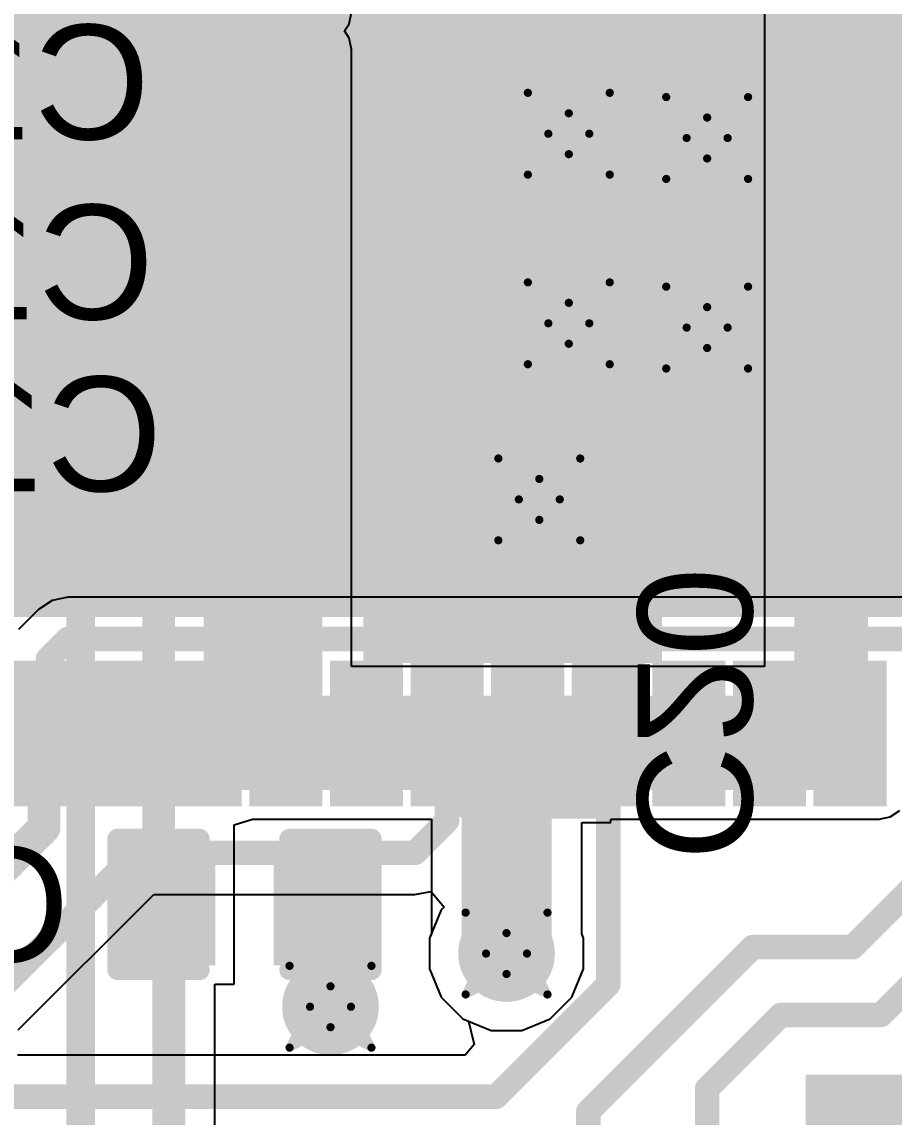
# Model space of a CAD drawing. Header units: inches. Extents: x -8 to 386, y -12 to 64.
# Drawn here: x 4.99 to 10.41, y 1.27 to 8.07 of the extents above; entities that cross this region are included whole.
import ezdxf

# ---------------------------------------------------------------- set-up
doc = ezdxf.new("R2010")
doc.units = ezdxf.units.IN
for name, color, linetype in [('Board_outline', 216, 'Continuous'), ('Bottom Layer', 5, 'Continuous'), ('Bottom Overlay', 54, 'Continuous'), ('Bottom Paste', 16, 'Continuous'), ('Bottom Solder', 6, 'Continuous'), ('Drill Drawing', 1, 'Continuous'), ('Top Layer', 1, 'Continuous'), ('Top Paste', 8, 'Continuous'), ('Top Solder', 216, 'Continuous'), ('Via Holes', 16, 'Continuous')]:
    doc.layers.add(name, color=color, linetype=linetype)
doc.styles.add('Arial', font='', dxfattribs={"height": 0.2})
doc.styles.get('Arial').set_extended_font_data('Arial')

msp = doc.modelspace()

# ---------------------------------------------------------------- hatches: boundary and pattern name
at = {"layer": 'Bottom Layer'}
for points in [[(7.112, 4.0894), (8.9662, 4.0894), (8.9662, 10.9728), (7.112, 10.9728)], [(6.1214, 3.302), (6.858, 3.302), (6.858, 7.8994), (6.1214, 7.8994)], [(6.731, 7.9121), (6.731, 7.2771), (6.2738, 7.2771), (6.2738, 7.9121)], [(7.6708, 7.9121), (7.6708, 7.2771), (7.2136, 7.2771), (7.2136, 7.9121)], [(6.731, 6.8961), (6.731, 6.2611), (6.2738, 6.2611), (6.2738, 6.8961)], [(7.6708, 6.8961), (7.6708, 6.2611), (7.2136, 6.2611), (7.2136, 6.8961)], [(6.731, 5.8801), (6.731, 5.2451), (6.2738, 5.2451), (6.2738, 5.8801)], [(7.6708, 5.8801), (7.6708, 5.2451), (7.2136, 5.2451), (7.2136, 5.8801)], [(7.8359, 4.6736), (8.4709, 4.6736), (8.4709, 4.2164), (7.8359, 4.2164)], [(6.1214, 3.302), (10.3124, 3.302), (10.3124, 3.8862), (6.1214, 3.8862)], [(7.8359, 3.7338), (8.4709, 3.7338), (8.4709, 3.2766), (7.8359, 3.2766)], [(6.1341, 2.9083), (6.1341, 2.2733), (5.6769, 2.2733), (5.6769, 2.9083)], [(7.0739, 2.9083), (7.0739, 2.2733), (6.6167, 2.2733), (6.6167, 2.9083)]]:
    msp.add_hatch(color=5, dxfattribs=at).paths.add_polyline_path(points)
h = msp.add_hatch(color=5, dxfattribs=at)
edge = h.paths.add_edge_path()
edge.add_arc((8.3873, 7.3756), 0.3, 0, 360)
h = msp.add_hatch(color=5, dxfattribs=at)
edge = h.paths.add_edge_path()
edge.add_arc((9.2456, 7.3491), 0.3, 0, 360)
h = msp.add_hatch(color=5, dxfattribs=at)
edge = h.paths.add_edge_path()
edge.add_arc((8.3873, 6.1987), 0.3, 0, 360)
h = msp.add_hatch(color=5, dxfattribs=at)
edge = h.paths.add_edge_path()
edge.add_arc((9.2456, 6.1722), 0.3, 0, 360)
h = msp.add_hatch(color=5, dxfattribs=at)
edge = h.paths.add_edge_path()
edge.add_arc((8.2042, 5.1054), 0.3, 0, 360)
h = msp.add_hatch(color=5, dxfattribs=at)
edge = h.paths.add_edge_path()
edge.add_arc((8.001, 2.286), 0.3, 0, 360)
h = msp.add_hatch(color=5, dxfattribs=at)
edge = h.paths.add_edge_path()
edge.add_arc((6.9088, 1.9558), 0.3, 0, 360)
at = {"layer": 'Bottom Paste'}
for points in [[(6.731, 7.9121), (6.731, 7.2771), (6.2738, 7.2771), (6.2738, 7.9121)], [(7.6708, 7.9121), (7.6708, 7.2771), (7.2136, 7.2771), (7.2136, 7.9121)], [(6.731, 6.8961), (6.731, 6.2611), (6.2738, 6.2611), (6.2738, 6.8961)], [(7.6708, 6.8961), (7.6708, 6.2611), (7.2136, 6.2611), (7.2136, 6.8961)], [(6.731, 5.8801), (6.731, 5.2451), (6.2738, 5.2451), (6.2738, 5.8801)], [(7.6708, 5.8801), (7.6708, 5.2451), (7.2136, 5.2451), (7.2136, 5.8801)], [(7.8359, 4.6736), (8.4709, 4.6736), (8.4709, 4.2164), (7.8359, 4.2164)], [(7.8359, 3.7338), (8.4709, 3.7338), (8.4709, 3.2766), (7.8359, 3.2766)], [(6.1341, 2.9083), (6.1341, 2.2733), (5.6769, 2.2733), (5.6769, 2.9083)], [(7.0739, 2.9083), (7.0739, 2.2733), (6.6167, 2.2733), (6.6167, 2.9083)]]:
    msp.add_hatch(color=16, dxfattribs=at).paths.add_polyline_path(points)
at = {"layer": 'Bottom Solder'}
for points in [[(6.791, 7.9721), (6.791, 7.2171), (6.2138, 7.2171), (6.2138, 7.9721)], [(7.7308, 7.9721), (7.7308, 7.2171), (7.1536, 7.2171), (7.1536, 7.9721)], [(6.791, 6.9561), (6.791, 6.2011), (6.2138, 6.2011), (6.2138, 6.9561)], [(7.7308, 6.9561), (7.7308, 6.2011), (7.1536, 6.2011), (7.1536, 6.9561)], [(6.791, 5.9401), (6.791, 5.1851), (6.2138, 5.1851), (6.2138, 5.9401)], [(7.7308, 5.9401), (7.7308, 5.1851), (7.1536, 5.1851), (7.1536, 5.9401)], [(7.7759, 4.7336), (8.5309, 4.7336), (8.5309, 4.1564), (7.7759, 4.1564)], [(7.7759, 3.7938), (8.5309, 3.7938), (8.5309, 3.2166), (7.7759, 3.2166)], [(6.1941, 2.9683), (6.1941, 2.2133), (5.6169, 2.2133), (5.6169, 2.9683)], [(7.1339, 2.9683), (7.1339, 2.2133), (6.5567, 2.2133), (6.5567, 2.9683)]]:
    msp.add_hatch(color=6, dxfattribs=at).paths.add_polyline_path(points)
at = {"layer": 'Top Layer'}
for points in [[(11.957, 4.4768), (4.807, 4.4768), (4.807, 11.6268), (11.957, 11.6268)], [(5.257, 4.0018), (5.257, 3.3018), (5.007, 3.3018), (5.007, 4.0018)], [(5.757, 4.0018), (5.757, 3.3018), (5.507, 3.3018), (5.507, 4.0018)], [(6.257, 4.0018), (6.257, 3.3018), (6.007, 3.3018), (6.007, 4.0018)], [(6.757, 4.0018), (6.757, 3.3018), (6.507, 3.3018), (6.507, 4.0018)], [(7.257, 4.0018), (7.257, 3.3018), (7.007, 3.3018), (7.007, 4.0018)], [(7.757, 4.0018), (7.757, 3.3018), (7.507, 3.3018), (7.507, 4.0018)], [(8.257, 4.0018), (8.257, 3.3018), (8.007, 3.3018), (8.007, 4.0018)], [(8.757, 4.0018), (8.757, 3.3018), (8.507, 3.3018), (8.507, 4.0018)], [(9.257, 4.0018), (9.257, 3.3018), (9.007, 3.3018), (9.007, 4.0018)], [(9.757, 4.0018), (9.757, 3.3018), (9.507, 3.3018), (9.507, 4.0018)], [(10.257, 4.0018), (10.257, 3.3018), (10.007, 3.3018), (10.007, 4.0018)], [(10.9594, -0.3666), (9.9594, -0.3666), (9.9594, 1.4334), (10.9594, 1.4334)]]:
    msp.add_hatch(color=1, dxfattribs=at).paths.add_polyline_path(points)
h = msp.add_hatch(color=1, dxfattribs=at)
edge = h.paths.add_edge_path()
edge.add_arc((8.3873, 7.3756), 0.3, 0, 360)
h = msp.add_hatch(color=1, dxfattribs=at)
edge = h.paths.add_edge_path()
edge.add_arc((9.2456, 7.3491), 0.3, 0, 360)
h = msp.add_hatch(color=1, dxfattribs=at)
edge = h.paths.add_edge_path()
edge.add_arc((8.3873, 6.1987), 0.3, 0, 360)
h = msp.add_hatch(color=1, dxfattribs=at)
edge = h.paths.add_edge_path()
edge.add_arc((9.2456, 6.1722), 0.3, 0, 360)
h = msp.add_hatch(color=1, dxfattribs=at)
edge = h.paths.add_edge_path()
edge.add_arc((8.2042, 5.1054), 0.3, 0, 360)
h = msp.add_hatch(color=1, dxfattribs=at)
edge = h.paths.add_edge_path()
edge.add_arc((8.001, 2.286), 0.3, 0, 360)
h = msp.add_hatch(color=1, dxfattribs=at)
edge = h.paths.add_edge_path()
edge.add_arc((6.9088, 1.9558), 0.3, 0, 360)
at = {"layer": 'Top Paste'}
for points in [[(11.957, 4.4768), (4.807, 4.4768), (4.807, 11.6268), (11.957, 11.6268)], [(5.257, 4.0018), (5.257, 3.3018), (5.007, 3.3018), (5.007, 4.0018)], [(5.757, 4.0018), (5.757, 3.3018), (5.507, 3.3018), (5.507, 4.0018)], [(6.257, 4.0018), (6.257, 3.3018), (6.007, 3.3018), (6.007, 4.0018)], [(6.757, 4.0018), (6.757, 3.3018), (6.507, 3.3018), (6.507, 4.0018)], [(7.257, 4.0018), (7.257, 3.3018), (7.007, 3.3018), (7.007, 4.0018)], [(7.757, 4.0018), (7.757, 3.3018), (7.507, 3.3018), (7.507, 4.0018)], [(8.257, 4.0018), (8.257, 3.3018), (8.007, 3.3018), (8.007, 4.0018)], [(8.757, 4.0018), (8.757, 3.3018), (8.507, 3.3018), (8.507, 4.0018)], [(9.257, 4.0018), (9.257, 3.3018), (9.007, 3.3018), (9.007, 4.0018)], [(9.757, 4.0018), (9.757, 3.3018), (9.507, 3.3018), (9.507, 4.0018)], [(10.257, 4.0018), (10.257, 3.3018), (10.007, 3.3018), (10.007, 4.0018)], [(10.9594, -0.3666), (9.9594, -0.3666), (9.9594, 1.4334), (10.9594, 1.4334)]]:
    msp.add_hatch(color=8, dxfattribs=at).paths.add_polyline_path(points)
at = {"layer": 'Top Solder'}
for points in [[(12.0586, 4.3752), (4.7054, 4.3752), (4.7054, 11.7284), (12.0586, 11.7284)], [(5.3586, 4.1034), (5.3586, 3.2002), (4.9054, 3.2002), (4.9054, 4.1034)], [(5.8586, 4.1034), (5.8586, 3.2002), (5.4054, 3.2002), (5.4054, 4.1034)], [(6.3586, 4.1034), (6.3586, 3.2002), (5.9054, 3.2002), (5.9054, 4.1034)], [(6.8586, 4.1034), (6.8586, 3.2002), (6.4054, 3.2002), (6.4054, 4.1034)], [(7.3586, 4.1034), (7.3586, 3.2002), (6.9054, 3.2002), (6.9054, 4.1034)], [(7.8586, 4.1034), (7.8586, 3.2002), (7.4054, 3.2002), (7.4054, 4.1034)], [(8.3586, 4.1034), (8.3586, 3.2002), (7.9054, 3.2002), (7.9054, 4.1034)], [(8.8586, 4.1034), (8.8586, 3.2002), (8.4054, 3.2002), (8.4054, 4.1034)], [(9.3586, 4.1034), (9.3586, 3.2002), (8.9054, 3.2002), (8.9054, 4.1034)], [(9.8586, 4.1034), (9.8586, 3.2002), (9.4054, 3.2002), (9.4054, 4.1034)], [(10.3586, 4.1034), (10.3586, 3.2002), (9.9054, 3.2002), (9.9054, 4.1034)], [(11.061, -0.4682), (9.8578, -0.4682), (9.8578, 1.535), (11.061, 1.535)]]:
    msp.add_hatch(color=216, dxfattribs=at).paths.add_polyline_path(points)
at = {"layer": 'Via Holes'}
h = msp.add_hatch(color=7, dxfattribs=at)
edge = h.paths.add_edge_path()
edge.add_arc((8.3873, 7.3756), 0.15, 0, 360)
h = msp.add_hatch(color=7, dxfattribs=at)
edge = h.paths.add_edge_path()
edge.add_arc((9.2456, 7.3491), 0.15, 0, 360)
h = msp.add_hatch(color=7, dxfattribs=at)
edge = h.paths.add_edge_path()
edge.add_arc((8.3873, 6.1987), 0.15, 0, 360)
h = msp.add_hatch(color=7, dxfattribs=at)
edge = h.paths.add_edge_path()
edge.add_arc((9.2456, 6.1722), 0.15, 0, 360)
h = msp.add_hatch(color=7, dxfattribs=at)
edge = h.paths.add_edge_path()
edge.add_arc((8.2042, 5.1054), 0.15, 0, 360)
h = msp.add_hatch(color=7, dxfattribs=at)
edge = h.paths.add_edge_path()
edge.add_arc((8.001, 2.286), 0.15, 0, 360)
h = msp.add_hatch(color=7, dxfattribs=at)
edge = h.paths.add_edge_path()
edge.add_arc((6.9088, 1.9558), 0.15, 0, 360)

# ---------------------------------------------------------------- linework, layer by layer
at = {"layer": 'Board_outline'}
msp.add_lwpolyline([(37.5368, 13.3604, 0.254, 0.254, 1), (-7.4632, 13.3604, 0.254, 0.254, 1)], format="xyseb", close=True, dxfattribs=at)
at = {"layer": 'Bottom Layer'}
for p, q in [((9.6012, 11.7015), (9.6012, 4.0675)), ((7.0255, 8.0586), (7.0393, 8.128)), ((6.9955, 8.0137), (7.0255, 8.0586)), ((7.0255, 7.9688), (6.9955, 8.0137)), ((7.0393, 7.8994), (7.0255, 7.9688)), ((7.0393, 4.0675), (7.0393, 7.8994)), ((9.6012, 4.0675), (7.0393, 4.0675)), ((10.3124, 3.1207), (10.3818, 3.1345)), ((10.3818, 3.1345), (10.4406, 3.1738)), ((6.3119, 3.0861), (6.4246, 3.1207)), ((6.3119, 2.0955), (6.3119, 3.0861)), ((6.4246, 3.1207), (7.5348, 3.1207)), ((7.5348, 3.1207), (7.5348, 2.4091)), ((8.4672, 2.4091), (8.4672, 3.0988)), ((8.4672, 3.0988), (8.6487, 3.0988)), ((8.6487, 3.0988), (8.6487, 3.1207)), ((8.6487, 3.1207), (10.3124, 3.1207)), ((7.5348, 2.4091), (7.5232, 2.381)), ((7.5232, 2.381), (7.5232, 2.191)), ((8.4788, 2.381), (8.4672, 2.4091)), ((8.4788, 2.191), (8.4788, 2.381)), ((7.5232, 2.191), (7.5959, 2.0153)), ((8.4061, 2.0153), (8.4788, 2.191)), ((6.1904, -1.2917), (6.1904, 2.0955)), ((6.1904, 2.0955), (6.3119, 2.0955)), ((7.5959, 2.0153), (7.7303, 1.8809)), ((8.2717, 1.8809), (8.4061, 2.0153)), ((7.7303, 1.8809), (7.906, 1.8082)), ((8.096, 1.8082), (8.2717, 1.8809)), ((7.906, 1.8082), (8.096, 1.8082))]:
    msp.add_line(p, q, dxfattribs=at)
for points in [[(5.3594, 3.1496, 0.1778, 0.1778, 0), (5.3594, 12.0559, 0.1778, 0.1778, 0)], [(10.0155, 3.5814, 0.4572, 0.4572, 0), (10.0155, 11.7015, 0.4572, 0.4572, 0)], [(5.842, 2.5908, 0.2032, 0.2032, 0), (5.842, 9.7409, 0.2032, 0.2032, 0)], [(8.001, 2.286, 0.5588, 0.5588, 0), (8.001, 3.4798, 0.5588, 0.5588, 0)], [(5.3594, -1.4224, 0.1778, 0.1778, 0), (5.3594, 3.1496, 0.1778, 0.1778, 0)], [(5.9055, -1.4097, 0.2032, 0.2032, 0), (5.9055, 2.5908, 0.2032, 0.2032, 0)]]:
    msp.add_lwpolyline(points, format="xyseb", dxfattribs=at)
for points in [[(9.9012, 3.5814, 0.2286, 0.2286, 1), (10.1298, 3.5814, 0.2286, 0.2286, 1)], [(7.8613, 3.4798, 0.2794, 0.2794, 1), (8.1407, 3.4798, 0.2794, 0.2794, 1)], [(5.3149, 3.1496, 0.0889, 0.0889, 1), (5.4038, 3.1496, 0.0889, 0.0889, 1)], [(5.3149, 3.1496, 0.0889, 0.0889, 1), (5.4038, 3.1496, 0.0889, 0.0889, 1)], [(5.7912, 2.5908, 0.1016, 0.1016, 1), (5.8928, 2.5908, 0.1016, 0.1016, 1)], [(5.8547, 2.5908, 0.1016, 0.1016, 1), (5.9563, 2.5908, 0.1016, 0.1016, 1)], [(7.8613, 2.286, 0.2794, 0.2794, 1), (8.1407, 2.286, 0.2794, 0.2794, 1)]]:
    msp.add_lwpolyline(points, format="xyseb", close=True, dxfattribs=at)
at = {"layer": 'Bottom Overlay'}
for points in [[(6.1849, 7.1882, 0.127, 0.127, 0), (6.1849, 8.001, 0.127, 0.127, 0)], [(6.1849, 8.001, 0.127, 0.127, 0), (6.6929, 8.001, 0.127, 0.127, 0)], [(7.2517, 8.001, 0.127, 0.127, 0), (7.7597, 8.001, 0.127, 0.127, 0)], [(7.7597, 7.1882, 0.127, 0.127, 0), (7.7597, 8.001, 0.127, 0.127, 0)], [(6.1849, 7.1882, 0.127, 0.127, 0), (6.6929, 7.1882, 0.127, 0.127, 0)], [(7.2517, 7.1882, 0.127, 0.127, 0), (7.7597, 7.1882, 0.127, 0.127, 0)], [(6.1849, 6.1722, 0.127, 0.127, 0), (6.1849, 6.985, 0.127, 0.127, 0)], [(6.1849, 6.985, 0.127, 0.127, 0), (6.6929, 6.985, 0.127, 0.127, 0)], [(7.2517, 6.985, 0.127, 0.127, 0), (7.7597, 6.985, 0.127, 0.127, 0)], [(7.7597, 6.1722, 0.127, 0.127, 0), (7.7597, 6.985, 0.127, 0.127, 0)], [(6.1849, 6.1722, 0.127, 0.127, 0), (6.6929, 6.1722, 0.127, 0.127, 0)], [(7.2517, 6.1722, 0.127, 0.127, 0), (7.7597, 6.1722, 0.127, 0.127, 0)], [(6.1849, 5.1562, 0.127, 0.127, 0), (6.1849, 5.969, 0.127, 0.127, 0)], [(6.1849, 5.969, 0.127, 0.127, 0), (6.6929, 5.969, 0.127, 0.127, 0)], [(7.2517, 5.969, 0.127, 0.127, 0), (7.7597, 5.969, 0.127, 0.127, 0)], [(7.7597, 5.1562, 0.127, 0.127, 0), (7.7597, 5.969, 0.127, 0.127, 0)], [(6.1849, 5.1562, 0.127, 0.127, 0), (6.6929, 5.1562, 0.127, 0.127, 0)], [(7.2517, 5.1562, 0.127, 0.127, 0), (7.7597, 5.1562, 0.127, 0.127, 0)], [(7.747, 4.2545, 0.127, 0.127, 0), (7.747, 4.7625, 0.127, 0.127, 0)], [(7.747, 4.7625, 0.127, 0.127, 0), (8.5598, 4.7625, 0.127, 0.127, 0)], [(8.5598, 4.2545, 0.127, 0.127, 0), (8.5598, 4.7625, 0.127, 0.127, 0)], [(7.747, 3.1877, 0.127, 0.127, 0), (7.747, 3.6957, 0.127, 0.127, 0)], [(8.5598, 3.1877, 0.127, 0.127, 0), (8.5598, 3.6957, 0.127, 0.127, 0)], [(7.747, 3.1877, 0.127, 0.127, 0), (8.5598, 3.1877, 0.127, 0.127, 0)], [(5.588, 2.9972, 0.127, 0.127, 0), (6.096, 2.9972, 0.127, 0.127, 0)], [(5.588, 2.1844, 0.127, 0.127, 0), (5.588, 2.9972, 0.127, 0.127, 0)], [(6.6548, 2.9972, 0.127, 0.127, 0), (7.1628, 2.9972, 0.127, 0.127, 0)], [(7.1628, 2.1844, 0.127, 0.127, 0), (7.1628, 2.9972, 0.127, 0.127, 0)], [(5.588, 2.1844, 0.127, 0.127, 0), (6.096, 2.1844, 0.127, 0.127, 0)], [(6.6548, 2.1844, 0.127, 0.127, 0), (7.1628, 2.1844, 0.127, 0.127, 0)]]:
    msp.add_lwpolyline(points, format="xyseb", dxfattribs=at)
for points in [[(6.1531, 8.001, 0.0635, 0.0635, 1), (6.2166, 8.001, 0.0635, 0.0635, 1)], [(6.1531, 8.001, 0.0635, 0.0635, 1), (6.2166, 8.001, 0.0635, 0.0635, 1)], [(6.6611, 8.001, 0.0635, 0.0635, 1), (6.7246, 8.001, 0.0635, 0.0635, 1)], [(7.2199, 8.001, 0.0635, 0.0635, 1), (7.2834, 8.001, 0.0635, 0.0635, 1)], [(7.7279, 8.001, 0.0635, 0.0635, 1), (7.7915, 8.001, 0.0635, 0.0635, 1)], [(7.7279, 8.001, 0.0635, 0.0635, 1), (7.7915, 8.001, 0.0635, 0.0635, 1)], [(6.1531, 7.1882, 0.0635, 0.0635, 1), (6.2166, 7.1882, 0.0635, 0.0635, 1)], [(6.1531, 7.1882, 0.0635, 0.0635, 1), (6.2166, 7.1882, 0.0635, 0.0635, 1)], [(6.6611, 7.1882, 0.0635, 0.0635, 1), (6.7246, 7.1882, 0.0635, 0.0635, 1)], [(7.2199, 7.1882, 0.0635, 0.0635, 1), (7.2834, 7.1882, 0.0635, 0.0635, 1)], [(7.7279, 7.1882, 0.0635, 0.0635, 1), (7.7915, 7.1882, 0.0635, 0.0635, 1)], [(7.7279, 7.1882, 0.0635, 0.0635, 1), (7.7915, 7.1882, 0.0635, 0.0635, 1)], [(6.1531, 6.985, 0.0635, 0.0635, 1), (6.2166, 6.985, 0.0635, 0.0635, 1)], [(6.1531, 6.985, 0.0635, 0.0635, 1), (6.2166, 6.985, 0.0635, 0.0635, 1)], [(6.6611, 6.985, 0.0635, 0.0635, 1), (6.7246, 6.985, 0.0635, 0.0635, 1)], [(7.2199, 6.985, 0.0635, 0.0635, 1), (7.2834, 6.985, 0.0635, 0.0635, 1)], [(7.7279, 6.985, 0.0635, 0.0635, 1), (7.7915, 6.985, 0.0635, 0.0635, 1)], [(7.7279, 6.985, 0.0635, 0.0635, 1), (7.7915, 6.985, 0.0635, 0.0635, 1)], [(6.1531, 6.1722, 0.0635, 0.0635, 1), (6.2166, 6.1722, 0.0635, 0.0635, 1)], [(6.1531, 6.1722, 0.0635, 0.0635, 1), (6.2166, 6.1722, 0.0635, 0.0635, 1)], [(6.6611, 6.1722, 0.0635, 0.0635, 1), (6.7246, 6.1722, 0.0635, 0.0635, 1)], [(7.2199, 6.1722, 0.0635, 0.0635, 1), (7.2834, 6.1722, 0.0635, 0.0635, 1)], [(7.7279, 6.1722, 0.0635, 0.0635, 1), (7.7915, 6.1722, 0.0635, 0.0635, 1)], [(7.7279, 6.1722, 0.0635, 0.0635, 1), (7.7915, 6.1722, 0.0635, 0.0635, 1)], [(6.1531, 5.969, 0.0635, 0.0635, 1), (6.2166, 5.969, 0.0635, 0.0635, 1)], [(6.1531, 5.969, 0.0635, 0.0635, 1), (6.2166, 5.969, 0.0635, 0.0635, 1)], [(6.6611, 5.969, 0.0635, 0.0635, 1), (6.7246, 5.969, 0.0635, 0.0635, 1)], [(7.2199, 5.969, 0.0635, 0.0635, 1), (7.2834, 5.969, 0.0635, 0.0635, 1)], [(7.7279, 5.969, 0.0635, 0.0635, 1), (7.7915, 5.969, 0.0635, 0.0635, 1)], [(7.7279, 5.969, 0.0635, 0.0635, 1), (7.7915, 5.969, 0.0635, 0.0635, 1)], [(6.1531, 5.1562, 0.0635, 0.0635, 1), (6.2166, 5.1562, 0.0635, 0.0635, 1)], [(6.1531, 5.1562, 0.0635, 0.0635, 1), (6.2166, 5.1562, 0.0635, 0.0635, 1)], [(6.6611, 5.1562, 0.0635, 0.0635, 1), (6.7246, 5.1562, 0.0635, 0.0635, 1)], [(7.2199, 5.1562, 0.0635, 0.0635, 1), (7.2834, 5.1562, 0.0635, 0.0635, 1)], [(7.7279, 5.1562, 0.0635, 0.0635, 1), (7.7915, 5.1562, 0.0635, 0.0635, 1)], [(7.7279, 5.1562, 0.0635, 0.0635, 1), (7.7915, 5.1562, 0.0635, 0.0635, 1)], [(7.7153, 4.7625, 0.0635, 0.0635, 1), (7.7787, 4.7625, 0.0635, 0.0635, 1)], [(7.7153, 4.7625, 0.0635, 0.0635, 1), (7.7787, 4.7625, 0.0635, 0.0635, 1)], [(8.528, 4.7625, 0.0635, 0.0635, 1), (8.5915, 4.7625, 0.0635, 0.0635, 1)], [(8.528, 4.7625, 0.0635, 0.0635, 1), (8.5915, 4.7625, 0.0635, 0.0635, 1)], [(7.7153, 4.2545, 0.0635, 0.0635, 1), (7.7787, 4.2545, 0.0635, 0.0635, 1)], [(8.528, 4.2545, 0.0635, 0.0635, 1), (8.5915, 4.2545, 0.0635, 0.0635, 1)], [(7.7153, 3.6957, 0.0635, 0.0635, 1), (7.7787, 3.6957, 0.0635, 0.0635, 1)], [(8.528, 3.6957, 0.0635, 0.0635, 1), (8.5915, 3.6957, 0.0635, 0.0635, 1)], [(7.7153, 3.1877, 0.0635, 0.0635, 1), (7.7787, 3.1877, 0.0635, 0.0635, 1)], [(7.7153, 3.1877, 0.0635, 0.0635, 1), (7.7787, 3.1877, 0.0635, 0.0635, 1)], [(8.528, 3.1877, 0.0635, 0.0635, 1), (8.5915, 3.1877, 0.0635, 0.0635, 1)], [(8.528, 3.1877, 0.0635, 0.0635, 1), (8.5915, 3.1877, 0.0635, 0.0635, 1)], [(5.5562, 2.9972, 0.0635, 0.0635, 1), (5.6197, 2.9972, 0.0635, 0.0635, 1)], [(5.5562, 2.9972, 0.0635, 0.0635, 1), (5.6197, 2.9972, 0.0635, 0.0635, 1)], [(6.0642, 2.9972, 0.0635, 0.0635, 1), (6.1277, 2.9972, 0.0635, 0.0635, 1)], [(6.623, 2.9972, 0.0635, 0.0635, 1), (6.6866, 2.9972, 0.0635, 0.0635, 1)], [(7.131, 2.9972, 0.0635, 0.0635, 1), (7.1945, 2.9972, 0.0635, 0.0635, 1)], [(7.131, 2.9972, 0.0635, 0.0635, 1), (7.1945, 2.9972, 0.0635, 0.0635, 1)], [(5.5562, 2.1844, 0.0635, 0.0635, 1), (5.6197, 2.1844, 0.0635, 0.0635, 1)], [(5.5562, 2.1844, 0.0635, 0.0635, 1), (5.6197, 2.1844, 0.0635, 0.0635, 1)], [(6.0642, 2.1844, 0.0635, 0.0635, 1), (6.1277, 2.1844, 0.0635, 0.0635, 1)], [(6.623, 2.1844, 0.0635, 0.0635, 1), (6.6866, 2.1844, 0.0635, 0.0635, 1)], [(7.131, 2.1844, 0.0635, 0.0635, 1), (7.1945, 2.1844, 0.0635, 0.0635, 1)], [(7.131, 2.1844, 0.0635, 0.0635, 1), (7.1945, 2.1844, 0.0635, 0.0635, 1)]]:
    msp.add_lwpolyline(points, format="xyseb", close=True, dxfattribs=at)
at = {"layer": 'Drill Drawing'}
for points in [[(8.1333, 7.6296, 0.0508, 0.0508, 0), (8.3873, 7.5026, 0.0508, 0.0508, 0)], [(8.1333, 7.6296, 0.0508, 0.0508, 0), (8.2603, 7.3756, 0.0508, 0.0508, 0)], [(8.3873, 7.5026, 0.0508, 0.0508, 0), (8.6413, 7.6296, 0.0508, 0.0508, 0)], [(8.5143, 7.3756, 0.0508, 0.0508, 0), (8.6413, 7.6296, 0.0508, 0.0508, 0)], [(8.9916, 7.6031, 0.0508, 0.0508, 0), (9.2456, 7.4761, 0.0508, 0.0508, 0)], [(8.9916, 7.6031, 0.0508, 0.0508, 0), (9.1186, 7.3491, 0.0508, 0.0508, 0)], [(9.2456, 7.4761, 0.0508, 0.0508, 0), (9.4996, 7.6031, 0.0508, 0.0508, 0)], [(9.3726, 7.3491, 0.0508, 0.0508, 0), (9.4996, 7.6031, 0.0508, 0.0508, 0)], [(8.1333, 7.1216, 0.0508, 0.0508, 0), (8.2603, 7.3756, 0.0508, 0.0508, 0)], [(8.5143, 7.3756, 0.0508, 0.0508, 0), (8.6413, 7.1216, 0.0508, 0.0508, 0)], [(8.9916, 7.0951, 0.0508, 0.0508, 0), (9.1186, 7.3491, 0.0508, 0.0508, 0)], [(9.3726, 7.3491, 0.0508, 0.0508, 0), (9.4996, 7.0951, 0.0508, 0.0508, 0)], [(8.1333, 7.1216, 0.0508, 0.0508, 0), (8.3873, 7.2486, 0.0508, 0.0508, 0)], [(8.3873, 7.2486, 0.0508, 0.0508, 0), (8.6413, 7.1216, 0.0508, 0.0508, 0)], [(8.9916, 7.0951, 0.0508, 0.0508, 0), (9.2456, 7.2221, 0.0508, 0.0508, 0)], [(9.2456, 7.2221, 0.0508, 0.0508, 0), (9.4996, 7.0951, 0.0508, 0.0508, 0)], [(8.1333, 6.4527, 0.0508, 0.0508, 0), (8.3873, 6.3257, 0.0508, 0.0508, 0)], [(8.1333, 6.4527, 0.0508, 0.0508, 0), (8.2603, 6.1987, 0.0508, 0.0508, 0)], [(8.3873, 6.3257, 0.0508, 0.0508, 0), (8.6413, 6.4527, 0.0508, 0.0508, 0)], [(8.5143, 6.1987, 0.0508, 0.0508, 0), (8.6413, 6.4527, 0.0508, 0.0508, 0)], [(8.9916, 6.4262, 0.0508, 0.0508, 0), (9.2456, 6.2992, 0.0508, 0.0508, 0)], [(8.9916, 6.4262, 0.0508, 0.0508, 0), (9.1186, 6.1722, 0.0508, 0.0508, 0)], [(9.2456, 6.2992, 0.0508, 0.0508, 0), (9.4996, 6.4262, 0.0508, 0.0508, 0)], [(9.3726, 6.1722, 0.0508, 0.0508, 0), (9.4996, 6.4262, 0.0508, 0.0508, 0)], [(8.1333, 5.9447, 0.0508, 0.0508, 0), (8.2603, 6.1987, 0.0508, 0.0508, 0)], [(8.5143, 6.1987, 0.0508, 0.0508, 0), (8.6413, 5.9447, 0.0508, 0.0508, 0)], [(8.9916, 5.9182, 0.0508, 0.0508, 0), (9.1186, 6.1722, 0.0508, 0.0508, 0)], [(9.3726, 6.1722, 0.0508, 0.0508, 0), (9.4996, 5.9182, 0.0508, 0.0508, 0)], [(8.1333, 5.9447, 0.0508, 0.0508, 0), (8.3873, 6.0717, 0.0508, 0.0508, 0)], [(8.3873, 6.0717, 0.0508, 0.0508, 0), (8.6413, 5.9447, 0.0508, 0.0508, 0)], [(8.9916, 5.9182, 0.0508, 0.0508, 0), (9.2456, 6.0452, 0.0508, 0.0508, 0)], [(9.2456, 6.0452, 0.0508, 0.0508, 0), (9.4996, 5.9182, 0.0508, 0.0508, 0)], [(7.9502, 5.3594, 0.0508, 0.0508, 0), (8.2042, 5.2324, 0.0508, 0.0508, 0)], [(7.9502, 5.3594, 0.0508, 0.0508, 0), (8.0772, 5.1054, 0.0508, 0.0508, 0)], [(8.2042, 5.2324, 0.0508, 0.0508, 0), (8.4582, 5.3594, 0.0508, 0.0508, 0)], [(8.3312, 5.1054, 0.0508, 0.0508, 0), (8.4582, 5.3594, 0.0508, 0.0508, 0)], [(7.9502, 4.8514, 0.0508, 0.0508, 0), (8.0772, 5.1054, 0.0508, 0.0508, 0)], [(8.3312, 5.1054, 0.0508, 0.0508, 0), (8.4582, 4.8514, 0.0508, 0.0508, 0)], [(7.9502, 4.8514, 0.0508, 0.0508, 0), (8.2042, 4.9784, 0.0508, 0.0508, 0)], [(8.2042, 4.9784, 0.0508, 0.0508, 0), (8.4582, 4.8514, 0.0508, 0.0508, 0)], [(7.747, 2.54, 0.0508, 0.0508, 0), (8.001, 2.413, 0.0508, 0.0508, 0)], [(7.747, 2.54, 0.0508, 0.0508, 0), (7.874, 2.286, 0.0508, 0.0508, 0)], [(8.001, 2.413, 0.0508, 0.0508, 0), (8.255, 2.54, 0.0508, 0.0508, 0)], [(8.128, 2.286, 0.0508, 0.0508, 0), (8.255, 2.54, 0.0508, 0.0508, 0)], [(7.747, 2.032, 0.0508, 0.0508, 0), (7.874, 2.286, 0.0508, 0.0508, 0)], [(8.128, 2.286, 0.0508, 0.0508, 0), (8.255, 2.032, 0.0508, 0.0508, 0)], [(6.6548, 2.2098, 0.0508, 0.0508, 0), (6.9088, 2.0828, 0.0508, 0.0508, 0)], [(6.6548, 2.2098, 0.0508, 0.0508, 0), (6.7818, 1.9558, 0.0508, 0.0508, 0)], [(6.9088, 2.0828, 0.0508, 0.0508, 0), (7.1628, 2.2098, 0.0508, 0.0508, 0)], [(7.0358, 1.9558, 0.0508, 0.0508, 0), (7.1628, 2.2098, 0.0508, 0.0508, 0)], [(7.747, 2.032, 0.0508, 0.0508, 0), (8.001, 2.159, 0.0508, 0.0508, 0)], [(8.001, 2.159, 0.0508, 0.0508, 0), (8.255, 2.032, 0.0508, 0.0508, 0)], [(6.6548, 1.7018, 0.0508, 0.0508, 0), (6.7818, 1.9558, 0.0508, 0.0508, 0)], [(7.0358, 1.9558, 0.0508, 0.0508, 0), (7.1628, 1.7018, 0.0508, 0.0508, 0)], [(6.6548, 1.7018, 0.0508, 0.0508, 0), (6.9088, 1.8288, 0.0508, 0.0508, 0)], [(6.9088, 1.8288, 0.0508, 0.0508, 0), (7.1628, 1.7018, 0.0508, 0.0508, 0)]]:
    msp.add_lwpolyline(points, format="xyseb", dxfattribs=at)
for points in [[(8.1206, 7.6296, 0.0254, 0.0254, 1), (8.146, 7.6296, 0.0254, 0.0254, 1)], [(8.1206, 7.6296, 0.0254, 0.0254, 1), (8.146, 7.6296, 0.0254, 0.0254, 1)], [(8.6286, 7.6296, 0.0254, 0.0254, 1), (8.654, 7.6296, 0.0254, 0.0254, 1)], [(8.6286, 7.6296, 0.0254, 0.0254, 1), (8.654, 7.6296, 0.0254, 0.0254, 1)], [(8.9789, 7.6031, 0.0254, 0.0254, 1), (9.0043, 7.6031, 0.0254, 0.0254, 1)], [(8.9789, 7.6031, 0.0254, 0.0254, 1), (9.0043, 7.6031, 0.0254, 0.0254, 1)], [(9.4869, 7.6031, 0.0254, 0.0254, 1), (9.5123, 7.6031, 0.0254, 0.0254, 1)], [(9.4869, 7.6031, 0.0254, 0.0254, 1), (9.5123, 7.6031, 0.0254, 0.0254, 1)], [(8.3746, 7.5026, 0.0254, 0.0254, 1), (8.4, 7.5026, 0.0254, 0.0254, 1)], [(8.3746, 7.5026, 0.0254, 0.0254, 1), (8.4, 7.5026, 0.0254, 0.0254, 1)], [(9.2329, 7.4761, 0.0254, 0.0254, 1), (9.2583, 7.4761, 0.0254, 0.0254, 1)], [(9.2329, 7.4761, 0.0254, 0.0254, 1), (9.2583, 7.4761, 0.0254, 0.0254, 1)], [(8.2476, 7.3756, 0.0254, 0.0254, 1), (8.273, 7.3756, 0.0254, 0.0254, 1)], [(8.2476, 7.3756, 0.0254, 0.0254, 1), (8.273, 7.3756, 0.0254, 0.0254, 1)], [(8.5016, 7.3756, 0.0254, 0.0254, 1), (8.527, 7.3756, 0.0254, 0.0254, 1)], [(8.5016, 7.3756, 0.0254, 0.0254, 1), (8.527, 7.3756, 0.0254, 0.0254, 1)], [(9.1059, 7.3491, 0.0254, 0.0254, 1), (9.1313, 7.3491, 0.0254, 0.0254, 1)], [(9.1059, 7.3491, 0.0254, 0.0254, 1), (9.1313, 7.3491, 0.0254, 0.0254, 1)], [(9.3599, 7.3491, 0.0254, 0.0254, 1), (9.3853, 7.3491, 0.0254, 0.0254, 1)], [(9.3599, 7.3491, 0.0254, 0.0254, 1), (9.3853, 7.3491, 0.0254, 0.0254, 1)], [(8.3746, 7.2486, 0.0254, 0.0254, 1), (8.4, 7.2486, 0.0254, 0.0254, 1)], [(8.3746, 7.2486, 0.0254, 0.0254, 1), (8.4, 7.2486, 0.0254, 0.0254, 1)], [(9.2329, 7.2221, 0.0254, 0.0254, 1), (9.2583, 7.2221, 0.0254, 0.0254, 1)], [(9.2329, 7.2221, 0.0254, 0.0254, 1), (9.2583, 7.2221, 0.0254, 0.0254, 1)], [(8.1206, 7.1216, 0.0254, 0.0254, 1), (8.146, 7.1216, 0.0254, 0.0254, 1)], [(8.1206, 7.1216, 0.0254, 0.0254, 1), (8.146, 7.1216, 0.0254, 0.0254, 1)], [(8.6286, 7.1216, 0.0254, 0.0254, 1), (8.654, 7.1216, 0.0254, 0.0254, 1)], [(8.6286, 7.1216, 0.0254, 0.0254, 1), (8.654, 7.1216, 0.0254, 0.0254, 1)], [(8.9789, 7.0951, 0.0254, 0.0254, 1), (9.0043, 7.0951, 0.0254, 0.0254, 1)], [(8.9789, 7.0951, 0.0254, 0.0254, 1), (9.0043, 7.0951, 0.0254, 0.0254, 1)], [(9.4869, 7.0951, 0.0254, 0.0254, 1), (9.5123, 7.0951, 0.0254, 0.0254, 1)], [(9.4869, 7.0951, 0.0254, 0.0254, 1), (9.5123, 7.0951, 0.0254, 0.0254, 1)], [(8.1206, 6.4527, 0.0254, 0.0254, 1), (8.146, 6.4527, 0.0254, 0.0254, 1)], [(8.1206, 6.4527, 0.0254, 0.0254, 1), (8.146, 6.4527, 0.0254, 0.0254, 1)], [(8.6286, 6.4527, 0.0254, 0.0254, 1), (8.654, 6.4527, 0.0254, 0.0254, 1)], [(8.6286, 6.4527, 0.0254, 0.0254, 1), (8.654, 6.4527, 0.0254, 0.0254, 1)], [(8.9789, 6.4262, 0.0254, 0.0254, 1), (9.0043, 6.4262, 0.0254, 0.0254, 1)], [(8.9789, 6.4262, 0.0254, 0.0254, 1), (9.0043, 6.4262, 0.0254, 0.0254, 1)], [(9.4869, 6.4262, 0.0254, 0.0254, 1), (9.5123, 6.4262, 0.0254, 0.0254, 1)], [(9.4869, 6.4262, 0.0254, 0.0254, 1), (9.5123, 6.4262, 0.0254, 0.0254, 1)], [(8.3746, 6.3257, 0.0254, 0.0254, 1), (8.4, 6.3257, 0.0254, 0.0254, 1)], [(8.3746, 6.3257, 0.0254, 0.0254, 1), (8.4, 6.3257, 0.0254, 0.0254, 1)], [(9.2329, 6.2992, 0.0254, 0.0254, 1), (9.2583, 6.2992, 0.0254, 0.0254, 1)], [(9.2329, 6.2992, 0.0254, 0.0254, 1), (9.2583, 6.2992, 0.0254, 0.0254, 1)], [(8.2476, 6.1987, 0.0254, 0.0254, 1), (8.273, 6.1987, 0.0254, 0.0254, 1)], [(8.2476, 6.1987, 0.0254, 0.0254, 1), (8.273, 6.1987, 0.0254, 0.0254, 1)], [(8.5016, 6.1987, 0.0254, 0.0254, 1), (8.527, 6.1987, 0.0254, 0.0254, 1)], [(8.5016, 6.1987, 0.0254, 0.0254, 1), (8.527, 6.1987, 0.0254, 0.0254, 1)], [(9.1059, 6.1722, 0.0254, 0.0254, 1), (9.1313, 6.1722, 0.0254, 0.0254, 1)], [(9.1059, 6.1722, 0.0254, 0.0254, 1), (9.1313, 6.1722, 0.0254, 0.0254, 1)], [(9.3599, 6.1722, 0.0254, 0.0254, 1), (9.3853, 6.1722, 0.0254, 0.0254, 1)], [(9.3599, 6.1722, 0.0254, 0.0254, 1), (9.3853, 6.1722, 0.0254, 0.0254, 1)], [(8.3746, 6.0717, 0.0254, 0.0254, 1), (8.4, 6.0717, 0.0254, 0.0254, 1)], [(8.3746, 6.0717, 0.0254, 0.0254, 1), (8.4, 6.0717, 0.0254, 0.0254, 1)], [(9.2329, 6.0452, 0.0254, 0.0254, 1), (9.2583, 6.0452, 0.0254, 0.0254, 1)], [(9.2329, 6.0452, 0.0254, 0.0254, 1), (9.2583, 6.0452, 0.0254, 0.0254, 1)], [(8.1206, 5.9447, 0.0254, 0.0254, 1), (8.146, 5.9447, 0.0254, 0.0254, 1)], [(8.1206, 5.9447, 0.0254, 0.0254, 1), (8.146, 5.9447, 0.0254, 0.0254, 1)], [(8.6286, 5.9447, 0.0254, 0.0254, 1), (8.654, 5.9447, 0.0254, 0.0254, 1)], [(8.6286, 5.9447, 0.0254, 0.0254, 1), (8.654, 5.9447, 0.0254, 0.0254, 1)], [(8.9789, 5.9182, 0.0254, 0.0254, 1), (9.0043, 5.9182, 0.0254, 0.0254, 1)], [(8.9789, 5.9182, 0.0254, 0.0254, 1), (9.0043, 5.9182, 0.0254, 0.0254, 1)], [(9.4869, 5.9182, 0.0254, 0.0254, 1), (9.5123, 5.9182, 0.0254, 0.0254, 1)], [(9.4869, 5.9182, 0.0254, 0.0254, 1), (9.5123, 5.9182, 0.0254, 0.0254, 1)], [(7.9375, 5.3594, 0.0254, 0.0254, 1), (7.9629, 5.3594, 0.0254, 0.0254, 1)], [(7.9375, 5.3594, 0.0254, 0.0254, 1), (7.9629, 5.3594, 0.0254, 0.0254, 1)], [(8.4455, 5.3594, 0.0254, 0.0254, 1), (8.4709, 5.3594, 0.0254, 0.0254, 1)], [(8.4455, 5.3594, 0.0254, 0.0254, 1), (8.4709, 5.3594, 0.0254, 0.0254, 1)], [(8.1915, 5.2324, 0.0254, 0.0254, 1), (8.2169, 5.2324, 0.0254, 0.0254, 1)], [(8.1915, 5.2324, 0.0254, 0.0254, 1), (8.2169, 5.2324, 0.0254, 0.0254, 1)], [(8.0645, 5.1054, 0.0254, 0.0254, 1), (8.0899, 5.1054, 0.0254, 0.0254, 1)], [(8.0645, 5.1054, 0.0254, 0.0254, 1), (8.0899, 5.1054, 0.0254, 0.0254, 1)], [(8.3185, 5.1054, 0.0254, 0.0254, 1), (8.3439, 5.1054, 0.0254, 0.0254, 1)], [(8.3185, 5.1054, 0.0254, 0.0254, 1), (8.3439, 5.1054, 0.0254, 0.0254, 1)], [(8.1915, 4.9784, 0.0254, 0.0254, 1), (8.2169, 4.9784, 0.0254, 0.0254, 1)], [(8.1915, 4.9784, 0.0254, 0.0254, 1), (8.2169, 4.9784, 0.0254, 0.0254, 1)], [(7.9375, 4.8514, 0.0254, 0.0254, 1), (7.9629, 4.8514, 0.0254, 0.0254, 1)], [(7.9375, 4.8514, 0.0254, 0.0254, 1), (7.9629, 4.8514, 0.0254, 0.0254, 1)], [(8.4455, 4.8514, 0.0254, 0.0254, 1), (8.4709, 4.8514, 0.0254, 0.0254, 1)], [(8.4455, 4.8514, 0.0254, 0.0254, 1), (8.4709, 4.8514, 0.0254, 0.0254, 1)], [(7.7343, 2.54, 0.0254, 0.0254, 1), (7.7597, 2.54, 0.0254, 0.0254, 1)], [(7.7343, 2.54, 0.0254, 0.0254, 1), (7.7597, 2.54, 0.0254, 0.0254, 1)], [(8.2423, 2.54, 0.0254, 0.0254, 1), (8.2677, 2.54, 0.0254, 0.0254, 1)], [(8.2423, 2.54, 0.0254, 0.0254, 1), (8.2677, 2.54, 0.0254, 0.0254, 1)], [(7.9883, 2.413, 0.0254, 0.0254, 1), (8.0137, 2.413, 0.0254, 0.0254, 1)], [(7.9883, 2.413, 0.0254, 0.0254, 1), (8.0137, 2.413, 0.0254, 0.0254, 1)], [(7.8613, 2.286, 0.0254, 0.0254, 1), (7.8867, 2.286, 0.0254, 0.0254, 1)], [(7.8613, 2.286, 0.0254, 0.0254, 1), (7.8867, 2.286, 0.0254, 0.0254, 1)], [(8.1153, 2.286, 0.0254, 0.0254, 1), (8.1407, 2.286, 0.0254, 0.0254, 1)], [(8.1153, 2.286, 0.0254, 0.0254, 1), (8.1407, 2.286, 0.0254, 0.0254, 1)], [(6.6421, 2.2098, 0.0254, 0.0254, 1), (6.6675, 2.2098, 0.0254, 0.0254, 1)], [(6.6421, 2.2098, 0.0254, 0.0254, 1), (6.6675, 2.2098, 0.0254, 0.0254, 1)], [(7.1501, 2.2098, 0.0254, 0.0254, 1), (7.1755, 2.2098, 0.0254, 0.0254, 1)], [(7.1501, 2.2098, 0.0254, 0.0254, 1), (7.1755, 2.2098, 0.0254, 0.0254, 1)], [(7.9883, 2.159, 0.0254, 0.0254, 1), (8.0137, 2.159, 0.0254, 0.0254, 1)], [(7.9883, 2.159, 0.0254, 0.0254, 1), (8.0137, 2.159, 0.0254, 0.0254, 1)], [(6.8961, 2.0828, 0.0254, 0.0254, 1), (6.9215, 2.0828, 0.0254, 0.0254, 1)], [(6.8961, 2.0828, 0.0254, 0.0254, 1), (6.9215, 2.0828, 0.0254, 0.0254, 1)], [(7.7343, 2.032, 0.0254, 0.0254, 1), (7.7597, 2.032, 0.0254, 0.0254, 1)], [(7.7343, 2.032, 0.0254, 0.0254, 1), (7.7597, 2.032, 0.0254, 0.0254, 1)], [(8.2423, 2.032, 0.0254, 0.0254, 1), (8.2677, 2.032, 0.0254, 0.0254, 1)], [(8.2423, 2.032, 0.0254, 0.0254, 1), (8.2677, 2.032, 0.0254, 0.0254, 1)], [(6.7691, 1.9558, 0.0254, 0.0254, 1), (6.7945, 1.9558, 0.0254, 0.0254, 1)], [(6.7691, 1.9558, 0.0254, 0.0254, 1), (6.7945, 1.9558, 0.0254, 0.0254, 1)], [(7.0231, 1.9558, 0.0254, 0.0254, 1), (7.0485, 1.9558, 0.0254, 0.0254, 1)], [(7.0231, 1.9558, 0.0254, 0.0254, 1), (7.0485, 1.9558, 0.0254, 0.0254, 1)], [(6.8961, 1.8288, 0.0254, 0.0254, 1), (6.9215, 1.8288, 0.0254, 0.0254, 1)], [(6.8961, 1.8288, 0.0254, 0.0254, 1), (6.9215, 1.8288, 0.0254, 0.0254, 1)], [(6.6421, 1.7018, 0.0254, 0.0254, 1), (6.6675, 1.7018, 0.0254, 0.0254, 1)], [(6.6421, 1.7018, 0.0254, 0.0254, 1), (6.6675, 1.7018, 0.0254, 0.0254, 1)], [(7.1501, 1.7018, 0.0254, 0.0254, 1), (7.1755, 1.7018, 0.0254, 0.0254, 1)], [(7.1501, 1.7018, 0.0254, 0.0254, 1), (7.1755, 1.7018, 0.0254, 0.0254, 1)]]:
    msp.add_lwpolyline(points, format="xyseb", close=True, dxfattribs=at)
at = {"layer": 'Top Layer'}
for p, q in [((5.2807, 4.4983), (5.1816, 4.4786)), ((11.8637, 4.4983), (5.2807, 4.4983)), ((5.0976, 4.4224), (4.9731, 4.2979)), ((5.1816, 4.4786), (5.0976, 4.4224)), ((4.972, 1.8118), (5.8127, 2.6525)), ((5.8127, 2.6525), (7.4327, 2.6525)), ((7.4327, 2.6525), (7.5318, 2.6722)), ((7.5318, 2.6722), (7.5321, 2.6724)), ((7.5321, 2.6724), (7.6131, 2.5738)), ((7.5959, 2.5567), (7.5232, 2.381)), ((7.6131, 2.5738), (7.5959, 2.5567)), ((7.5232, 2.381), (7.5232, 2.191)), ((7.5232, 2.191), (7.5959, 2.0153)), ((7.5959, 2.0153), (7.7303, 1.8809)), ((7.7303, 1.8809), (7.7652, 1.8665)), ((7.7652, 1.8665), (7.7999, 1.7215)), ((7.7999, 1.7215), (7.7452, 1.656)), ((7.7452, 1.656), (4.9675, 1.656))]:
    msp.add_line(p, q, dxfattribs=at)
for points in [[(5.132, 11.3018, 0.254, 0.254, 0), (8.382, 8.0518, 0.254, 0.254, 0)], [(5.1562, 4.1148, 0.1524, 0.1524, 0), (5.2807, 4.2393, 0.1524, 0.1524, 0)], [(5.2807, 4.2393, 0.1524, 0.1524, 0), (11.9709, 4.2393, 0.1524, 0.1524, 0)], [(5.1562, 3.676, 0.1524, 0.1524, 0), (5.1562, 4.1148, 0.1524, 0.1524, 0)], [(5.132, 3.0682, 0.2032, 0.2032, 0), (5.132, 3.6518, 0.2032, 0.2032, 0)], [(5.132, 3.6518, 0.1524, 0.1524, 0), (5.1562, 3.676, 0.1524, 0.1524, 0)], [(8.132, 2.8996, 0.2032, 0.2032, 0), (8.132, 3.6518, 0.2032, 0.2032, 0)], [(7.632, 3.1108, 0.1524, 0.1524, 0), (7.632, 3.6518, 0.1524, 0.1524, 0)], [(8.632, 2.0929, 0.1524, 0.1524, 0), (8.632, 3.6518, 0.1524, 0.1524, 0)], [(4.7025, 2.6387, 0.2032, 0.2032, 0), (5.132, 3.0682, 0.2032, 0.2032, 0)], [(7.4327, 2.9115, 0.1524, 0.1524, 0), (7.632, 3.1108, 0.1524, 0.1524, 0)], [(8.0264, 2.794, 0.2032, 0.2032, 0), (8.132, 2.8996, 0.2032, 0.2032, 0)], [(4.7889, 1.9949, 0.1524, 0.1524, 0), (5.7055, 2.9115, 0.1524, 0.1524, 0)], [(5.7055, 2.9115, 0.1524, 0.1524, 0), (7.4327, 2.9115, 0.1524, 0.1524, 0)], [(8.0264, 2.3114, 0.2032, 0.2032, 0), (8.0264, 2.794, 0.2032, 0.2032, 0)], [(10.1493, 2.3261, 0.1524, 0.1524, 0), (10.632, 2.8088, 0.1524, 0.1524, 0)], [(10.3237, 1.905, 0.1524, 0.1524, 0), (11.132, 2.7133, 0.1524, 0.1524, 0)], [(8.001, 2.286, 0.2032, 0.2032, 0), (8.0264, 2.3114, 0.2032, 0.2032, 0)], [(8.509, 1.3067, 0.1524, 0.1524, 0), (9.5284, 2.3261, 0.1524, 0.1524, 0)], [(9.5284, 2.3261, 0.1524, 0.1524, 0), (10.1493, 2.3261, 0.1524, 0.1524, 0)], [(7.9361, 1.397, 0.1524, 0.1524, 0), (8.632, 2.0929, 0.1524, 0.1524, 0)], [(9.2456, 1.4478, 0.1524, 0.1524, 0), (9.7028, 1.905, 0.1524, 0.1524, 0)], [(9.7028, 1.905, 0.1524, 0.1524, 0), (10.3237, 1.905, 0.1524, 0.1524, 0)], [(9.2456, -0.4826, 0.1524, 0.1524, 0), (9.2456, 1.4478, 0.1524, 0.1524, 0)], [(4.1754, 1.397, 0.1524, 0.1524, 0), (7.9361, 1.397, 0.1524, 0.1524, 0)], [(8.509, -0.9954, 0.1524, 0.1524, 0), (8.509, 1.3067, 0.1524, 0.1524, 0)]]:
    msp.add_lwpolyline(points, format="xyseb", dxfattribs=at)
for points in [[(8.3185, 8.0518, 0.127, 0.127, 1), (8.4455, 8.0518, 0.127, 0.127, 1)], [(5.2426, 4.2393, 0.0762, 0.0762, 1), (5.3188, 4.2393, 0.0762, 0.0762, 1)], [(5.2426, 4.2393, 0.0762, 0.0762, 1), (5.3188, 4.2393, 0.0762, 0.0762, 1)], [(5.1181, 4.1148, 0.0762, 0.0762, 1), (5.1943, 4.1148, 0.0762, 0.0762, 1)], [(5.1181, 4.1148, 0.0762, 0.0762, 1), (5.1943, 4.1148, 0.0762, 0.0762, 1)], [(5.0812, 3.6518, 0.1016, 0.1016, 1), (5.1828, 3.6518, 0.1016, 0.1016, 1)], [(5.1181, 3.676, 0.0762, 0.0762, 1), (5.1943, 3.676, 0.0762, 0.0762, 1)], [(5.1181, 3.676, 0.0762, 0.0762, 1), (5.1943, 3.676, 0.0762, 0.0762, 1)], [(8.0812, 3.6518, 0.1016, 0.1016, 1), (8.1828, 3.6518, 0.1016, 0.1016, 1)], [(5.0939, 3.6518, 0.0762, 0.0762, 1), (5.1701, 3.6518, 0.0762, 0.0762, 1)], [(7.5939, 3.6518, 0.0762, 0.0762, 1), (7.6701, 3.6518, 0.0762, 0.0762, 1)], [(8.5939, 3.6518, 0.0762, 0.0762, 1), (8.6701, 3.6518, 0.0762, 0.0762, 1)], [(5.0812, 3.0682, 0.1016, 0.1016, 1), (5.1828, 3.0682, 0.1016, 0.1016, 1)], [(5.0812, 3.0682, 0.1016, 0.1016, 1), (5.1828, 3.0682, 0.1016, 0.1016, 1)], [(7.5939, 3.1108, 0.0762, 0.0762, 1), (7.6701, 3.1108, 0.0762, 0.0762, 1)], [(7.5939, 3.1108, 0.0762, 0.0762, 1), (7.6701, 3.1108, 0.0762, 0.0762, 1)], [(8.0812, 2.8996, 0.1016, 0.1016, 1), (8.1828, 2.8996, 0.1016, 0.1016, 1)], [(8.0812, 2.8996, 0.1016, 0.1016, 1), (8.1828, 2.8996, 0.1016, 0.1016, 1)], [(5.6674, 2.9115, 0.0762, 0.0762, 1), (5.7436, 2.9115, 0.0762, 0.0762, 1)], [(5.6674, 2.9115, 0.0762, 0.0762, 1), (5.7436, 2.9115, 0.0762, 0.0762, 1)], [(7.3946, 2.9115, 0.0762, 0.0762, 1), (7.4708, 2.9115, 0.0762, 0.0762, 1)], [(7.3946, 2.9115, 0.0762, 0.0762, 1), (7.4708, 2.9115, 0.0762, 0.0762, 1)], [(7.9756, 2.794, 0.1016, 0.1016, 1), (8.0772, 2.794, 0.1016, 0.1016, 1)], [(7.9756, 2.794, 0.1016, 0.1016, 1), (8.0772, 2.794, 0.1016, 0.1016, 1)], [(7.9502, 2.286, 0.1016, 0.1016, 1), (8.0518, 2.286, 0.1016, 0.1016, 1)], [(7.9756, 2.3114, 0.1016, 0.1016, 1), (8.0772, 2.3114, 0.1016, 0.1016, 1)], [(7.9756, 2.3114, 0.1016, 0.1016, 1), (8.0772, 2.3114, 0.1016, 0.1016, 1)], [(9.4903, 2.3261, 0.0762, 0.0762, 1), (9.5665, 2.3261, 0.0762, 0.0762, 1)], [(9.4903, 2.3261, 0.0762, 0.0762, 1), (9.5665, 2.3261, 0.0762, 0.0762, 1)], [(10.1112, 2.3261, 0.0762, 0.0762, 1), (10.1874, 2.3261, 0.0762, 0.0762, 1)], [(10.1112, 2.3261, 0.0762, 0.0762, 1), (10.1874, 2.3261, 0.0762, 0.0762, 1)], [(8.5939, 2.0929, 0.0762, 0.0762, 1), (8.6701, 2.0929, 0.0762, 0.0762, 1)], [(8.5939, 2.0929, 0.0762, 0.0762, 1), (8.6701, 2.0929, 0.0762, 0.0762, 1)], [(9.6647, 1.905, 0.0762, 0.0762, 1), (9.7409, 1.905, 0.0762, 0.0762, 1)], [(9.6647, 1.905, 0.0762, 0.0762, 1), (9.7409, 1.905, 0.0762, 0.0762, 1)], [(10.2856, 1.905, 0.0762, 0.0762, 1), (10.3618, 1.905, 0.0762, 0.0762, 1)], [(10.2856, 1.905, 0.0762, 0.0762, 1), (10.3618, 1.905, 0.0762, 0.0762, 1)], [(9.2075, 1.4478, 0.0762, 0.0762, 1), (9.2837, 1.4478, 0.0762, 0.0762, 1)], [(9.2075, 1.4478, 0.0762, 0.0762, 1), (9.2837, 1.4478, 0.0762, 0.0762, 1)], [(7.898, 1.397, 0.0762, 0.0762, 1), (7.9742, 1.397, 0.0762, 0.0762, 1)], [(7.898, 1.397, 0.0762, 0.0762, 1), (7.9742, 1.397, 0.0762, 0.0762, 1)], [(8.4709, 1.3067, 0.0762, 0.0762, 1), (8.5471, 1.3067, 0.0762, 0.0762, 1)], [(8.4709, 1.3067, 0.0762, 0.0762, 1), (8.5471, 1.3067, 0.0762, 0.0762, 1)]]:
    msp.add_lwpolyline(points, format="xyseb", close=True, dxfattribs=at)

# ---------------------------------------------------------------- texts
at = {"layer": 'Bottom Overlay', "style": 'Arial', "text_generation_flag": 2}
for s, p in [('C17', (5.7909, 7.3407)), ('C18', (5.8163, 6.2231)), ('C19', (5.8671, 5.1563)), ('C11', (5.2914, 2.2353))]:
    msp.add_text(s, height=0.7112, dxfattribs=at).set_placement(p)
msp.add_text('C20', height=0.7112, rotation=270, dxfattribs=at).set_placement((8.8139, 2.862))

doc.saveas('drawing.dxf')
